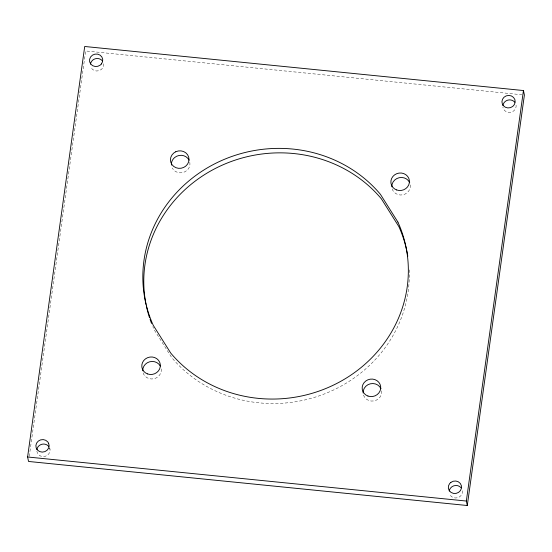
<?xml version="1.0" encoding="UTF-8"?>
<svg xmlns="http://www.w3.org/2000/svg" width="552" height="552" viewBox="0 0 552 552"><rect width="100%" height="100%" fill="white"/><g stroke="black" fill="none" stroke-linecap="round" stroke-linejoin="round"><path stroke-width="0.41" stroke-dasharray="2.76 2.07" d="M29.256 456.338L85.657 50.963L521.826 94.758M49.708 447.851L50.018 449.342M49.57 447.776A6.652 6.251 -11.9 0 1 45.16 456.332A6.652 6.251 -11.9 0 1 36.86 451.294M103.666 63.77A6.652 6.251 -11.9 0 1 102.348 68.434L101.126 69.621A6.652 6.251 -11.9 0 1 90.949 67.289M189.812 162.295A9.315 8.749 -11.9 0 1 186.673 170.63L184.63 171.913A9.315 8.749 -11.9 0 1 172.265 168.015M161.239 368.902A9.315 8.749 -11.9 0 1 153.573 378.824A9.315 8.749 -11.9 0 1 142.933 372.276M410.322 184.927A9.315 8.749 -11.9 0 1 402.649 194.849A9.315 8.749 -11.9 0 1 392.01 188.294M516.086 105.184A6.652 6.251 -11.9 0 1 512.042 111.883A6.652 6.251 -11.9 0 1 504.238 110.096L503.369 108.703A6.652 6.251 -11.9 0 1 502.92 107.129M381.604 390.892A9.315 8.749 -11.9 0 1 373.669 400.966A9.315 8.749 -11.9 0 1 363.188 393.728M409.184 269.9A133.094 124.987 -11.9 0 1 322.154 394.777A133.094 124.987 -11.9 0 1 171.713 357.599L154.194 329.792A133.094 124.987 -11.9 0 1 152.835 326.653M462.438 490.756A6.652 6.251 -11.9 0 1 457.573 497.738A6.652 6.251 -11.9 0 1 449.728 494.275"/><path stroke-width="0.83" d="M27.6 456.987L84.711 46.485L523.455 90.542L524.4 95.013L467.289 505.515L28.545 461.458L27.6 456.987L466.343 501.037L467.289 505.515M466.343 501.037L523.455 90.542M48.783 446.506L48.707 446.382A6.652 6.251 -11.9 0 0 41.724 444.305A6.652 6.251 -11.9 0 0 36.86 449.659M90.507 64.087A6.652 6.251 -11.9 0 1 95.365 58.74A6.652 6.251 -11.9 0 1 102.355 60.81M171.417 165.096A9.315 8.749 -11.9 0 1 174.667 157.52L176.709 156.237A9.315 8.749 -11.9 0 1 189.074 160.135M142.733 370.765A9.315 8.749 -11.9 0 1 149.668 361.781A9.315 8.749 -11.9 0 1 160.287 366.01M391.81 186.783A9.315 8.749 -11.9 0 1 399.144 177.709A9.315 8.749 -11.9 0 1 409.708 182.726M502.92 105.494A6.652 6.251 -11.9 0 1 507.785 100.147A6.652 6.251 -11.9 0 1 514.768 102.217M363.112 392.969A9.315 8.749 -11.9 0 1 370.33 383.806A9.315 8.749 -11.9 0 1 380.963 388.698M151.552 323.451A133.094 124.987 -11.9 0 1 150.082 319.394M149.537 317.752A133.094 124.987 -11.9 0 1 146.39 306.056M146.038 304.373A133.094 124.987 -11.9 0 1 222.049 165.234A133.094 124.987 -11.9 0 1 381.356 198.789L398.868 226.596A133.094 124.987 -11.9 0 1 407.79 256.231M449.28 491.066A6.652 6.251 -11.9 0 1 450.591 488.037L451.819 486.85A6.652 6.251 -11.9 0 1 461.127 487.789M101.409 63.963L100.181 65.15A6.652 6.251 -11.9 0 1 89.659 61.783A6.652 6.251 -11.9 0 1 97.58 54.124A6.652 6.251 -11.9 0 1 101.409 63.963M450.874 482.379L449.652 483.566A6.652 6.251 -11.9 0 0 453.475 493.405A6.652 6.251 -11.9 0 0 461.396 485.739A6.652 6.251 -11.9 0 0 450.874 482.379M175.764 151.759L173.721 153.049A9.315 8.749 -11.9 0 0 171.907 164.53A9.315 8.749 -11.9 0 0 183.685 167.435L185.727 166.152A9.315 8.749 -11.9 0 0 187.542 154.67A9.315 8.749 -11.9 0 0 175.764 151.759M397.93 222.118L380.411 194.311A133.094 124.987 -11.9 0 0 208.497 167.201A133.094 124.987 -11.9 0 0 153.249 325.314L170.768 353.121A133.094 124.987 -11.9 0 0 342.682 380.238A133.094 124.987 -11.9 0 0 397.93 222.118M503.293 105.618L502.43 104.225A6.652 6.251 -11.9 0 1 508.847 95.413A6.652 6.251 -11.9 0 1 514.45 104.431A6.652 6.251 -11.9 0 1 503.293 105.618M48.631 443.297L47.762 441.904A6.652 6.251 -11.9 0 0 36.611 443.09A6.652 6.251 -11.9 0 0 42.207 452.109A6.652 6.251 -11.9 0 0 48.631 443.297M147.467 373.904A9.315 8.749 -11.9 0 0 160.294 364.423A9.315 8.749 -11.9 0 0 145.466 358.876A9.315 8.749 -11.9 0 0 147.467 373.904M396.543 189.929A9.315 8.749 -11.9 0 0 409.377 180.456A9.315 8.749 -11.9 0 0 394.549 174.901A9.315 8.749 -11.9 0 0 396.543 189.929M367.949 396.046A9.315 8.749 -11.9 0 0 380.659 386.414A9.315 8.749 -11.9 0 0 365.748 381.046A9.315 8.749 -11.9 0 0 367.949 396.046"/></g></svg>
